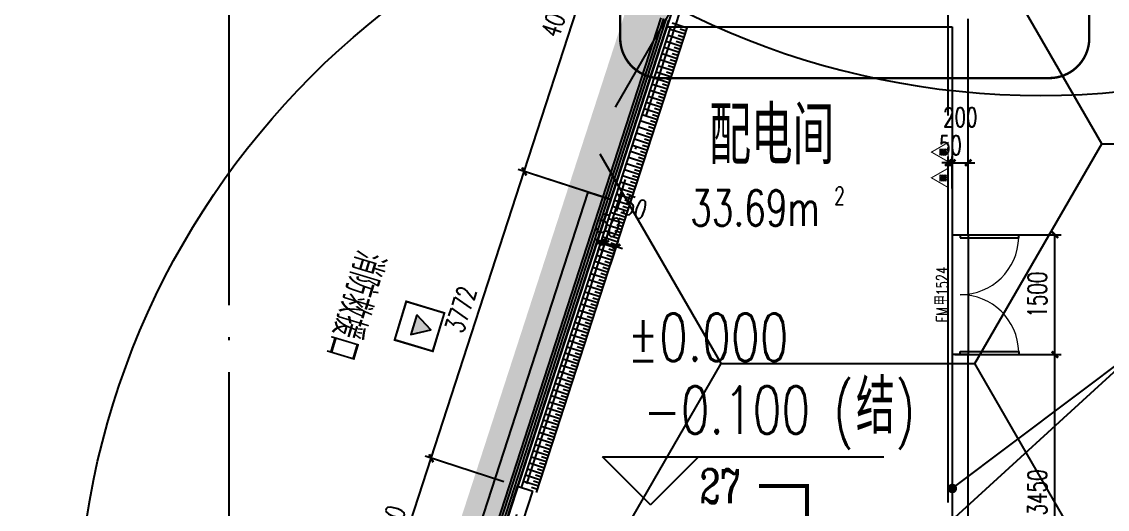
# Model space of a CAD drawing. Extents: x -821772 to -21949, y 506164 to 1049594.
# Drawn here: x -275449 to -261865, y 707585 to 713685 of the extents above; entities that cross this region are included whole.
import ezdxf
from ezdxf.xclip import XClip

# ---------------------------------------------------------------- set-up
doc = ezdxf.new("R2010")
doc.units = 0
doc.header["$LTSCALE"] = 1000
doc.header["$MEASUREMENT"] = 0
doc.header["$XCLIPFRAME"] = 2
for name, pattern in [('10平面20250807_t3$0$DASH', [0.35, 0.25, -0.1]), ('10平面20250807_t3$0$DOTE', [2.42, 2, -0.2, 0.02, -0.2]), ('DASH', [0.35, 0.25, -0.1])]:
    doc.linetypes.add(name, pattern=pattern)
doc.layers.get('Defpoints').update_dxf_attribs({"color": 210})
doc.layers.add('1-防火分区线', color=201, linetype='DASH', lineweight=50)
for name, color, linetype in [('10平面20250807_t3$0$10平面$0$WINDOW_TEXT', 8, 'Continuous'), ('10平面20250807_t3$0$99平面图例外参$0$A-HATCH-2', 8, 'Continuous'), ('10平面20250807_t3$0$A-AXIS-DOTE', 8, '10平面20250807_t3$0$DOTE'), ('10平面20250807_t3$0$A-AXIS-DP', 8, 'Continuous'), ('10平面20250807_t3$0$A-LIN-V', 8, 'Continuous'), ('10平面20250807_t3$0$A-TEXT', 8, 'Continuous'), ('10平面20250807_t3$0$A-WINDOW', 8, 'Continuous'), ('10平面20250807_t3$0$A-防火门窗', 8, 'Continuous'), ('10平面20250807_t3$0$AS-WALL', 8, 'Continuous'), ('10平面20250807_t3$0$AS-结构边线层', 8, 'Continuous'), ('10平面20250807_t3$0$DIM_ELEV', 8, 'Continuous'), ('10平面20250807_t3$0$DIM_SYMB', 8, 'Continuous'), ('10平面20250807_t3$0$PUB_TEXT', 8, 'Continuous'), ('10平面20250807_t3$0$RP-N2-01$0$$0$A-WIND-J', 8, 'Continuous'), ('10平面20250807_t3$0$RP-N2-01$0$A-WIND-J', 8, 'Continuous'), ('10平面20250807_t3$0$SB_ZF消火栓', 10, 'Continuous'), ('10平面20250807_t3$0$建-墙-幕', 8, 'Continuous'), ('10平面20250807_t3$0$建-标高', 8, 'Continuous'), ('PUB_HATCH', 8, 'Continuous')]:
    doc.layers.add(name, color=color, linetype=linetype)
doc.styles.add('10平面20250807_t3$0$10平面$0$_TCH_WINDOW', font='SIMPLEX', dxfattribs={"height": 3.5, "bigfont": 'GBCBIG'})
doc.styles.add('10平面20250807_t3$0$_TCH_DIM', font='SIMPLEX', dxfattribs={"bigfont": 'GBCBIG'})
doc.styles.add('10平面20250807_t3$0$_TCH_DIM_T3', font='SIMPLEX', dxfattribs={"width": 0.705882, "bigfont": 'GBCBIG'})
doc.styles.add('10平面20250807_t3$0$_TCH_LABEL', font='COMPLEX', dxfattribs={"bigfont": 'GBCBIG'})
doc.styles.add('10平面20250807_t3$0$A-AREA', font='SIMPLEX', dxfattribs={"bigfont": 'GBCBIG'})
doc.styles.add('10平面20250807_t3$0$A-STANDARD', font='SIMPLEX', dxfattribs={"bigfont": 'GBCBIG'})
doc.dimstyles.new('10平面20250807_t3$0$_TCH_ARCH&&80', dxfattribs={"dimtxt": 238, "dimasz": 80, "dimexe": 80, "dimexo": 80, "dimgap": 101, "dimtad": 1, "dimdec": 0, "dimzin": 0, "dimdsep": 46, "dimtxsty": '10平面20250807_t3$0$_TCH_DIM_T3', "dimblk": '10平面20250807_t3$0$_ArchTick', "dimcen": 0.09, "dimclrt": 7, "dimazin": 2, "dimtfac": 1, "dimtdec": 0, "dimtix": 1, "dimtmove": 2, "dimatfit": 3, "dimfxl": 0, "dimtolj": 1, "dimtzin": 0, "dimarcsym": 0})

# ---------------------------------------------------------------- blocks, each defined once
blk = doc.blocks.new('10平面20250807_t3$0$dote')
at = {"layer": '10平面20250807_t3$0$A-AXIS-DOTE', "ltscale": 2}
for p, q in [((-52117.8, -264080), (-52117.8, -75950)), ((-43117.8, -169748.9), (-43117.8, -75950))]:
    blk.add_line(p, q, dxfattribs=at)
blk.add_lwpolyline([(-66316.4, -152160.4), (-42470.2, -78666)], dxfattribs=at)
blk = doc.blocks.new('10平面20250807_t3$0$43243')
at = {"layer": '10平面20250807_t3$0$AS-结构边线层'}
blk.add_lwpolyline([(-229294, 723090), (-250514, 723090), (-250514, 722920), (-252354, 722920), (-252354, 722470), (-254454, 722470), (-254454, 722920), (-264361, 722920), (-285754, 656986), (-285754, 639720), (-254454, 639720), (-254454, 640170), (-252354, 640170), (-252354, 639720), (-250514, 639720), (-250514, 639550), (-229294, 639550)], dxfattribs=at)
blk = doc.blocks.new('10平面20250807_t3$0$RP-N2-01$0$$0$xfjy')
at = {"layer": '10平面20250807_t3$0$RP-N2-01$0$$0$A-WIND-J'}
h = blk.add_hatch(color=256, dxfattribs=at)
h.dxf.hatch_style = 1
h.paths.add_polyline_path([(1141876, -26214), (1142135, -26214), (1142005, -25989)])
at = {"layer": '10平面20250807_t3$0$RP-N2-01$0$$0$A-WIND-J', "const_width": 25}
blk.add_lwpolyline([(1141755, -25889), (1141755, -26389), (1142255, -26389), (1142255, -25889)], close=True, dxfattribs=at)
at = {"layer": '10平面20250807_t3$0$RP-N2-01$0$$0$A-WIND-J'}
for points in [[(1141755, -26389), (1142255, -26389), (1142255, -25889), (1141755, -25889)], [(1141876, -26214), (1142135, -26214), (1142005, -25989)]]:
    blk.add_lwpolyline(points, close=True, dxfattribs=at)
blk = doc.blocks.new('10平面20250807_t3$0$RP-N2-01$0$xfjy')
at = {"layer": '10平面20250807_t3$0$RP-N2-01$0$$0$A-WIND-J'}
blk.add_blockref('10平面20250807_t3$0$RP-N2-01$0$$0$xfjy', (0, 0), dxfattribs=at)
blk = doc.blocks.new('10平面20250807_t3$0$1232')
at = {"layer": '10平面20250807_t3$0$RP-N2-01$0$A-WIND-J', "rotation": 253.2410415830264}
blk.add_blockref('10平面20250807_t3$0$RP-N2-01$0$xfjy', (83850, 1795836, 0), dxfattribs=at)
at = {"layer": '10平面20250807_t3$0$A-TEXT', "style": '10平面20250807_t3$0$_TCH_DIM'}
blk.add_text('消防救援口', height=384.1, rotation=253.241, dxfattribs=at).set_placement((-271256, 710851, 0))
blk = doc.blocks.new('10平面20250807_t3$0$3132')
at = {"layer": '10平面20250807_t3$0$DIM_ELEV', "linetype": '10平面20250807_t3$0$DASH', "const_width": 30}
blk.add_lwpolyline([(-267460, 723920), (-262590, 723920, -0.414214), (-262090, 723420), (-262090, 713480, -0.414214), (-262590, 712980), (-267460, 712980, -0.414214), (-267960, 713480), (-267960, 723420, -0.414214)], format="xyb", close=True, dxfattribs=at)
blk = doc.blocks.new('10平面20250807_t3$0$99平面图例外参$0$$LinePat$填挖边坡')
at = {"color": 0}
for p, q in [((0, 0), (0, -1500)), ((300, 0), (300, -600))]:
    blk.add_line(p, q, dxfattribs=at)
at = {"layer": 'Defpoints', "color": 0}
blk.add_point((600, 0), dxfattribs=at)
blk = doc.blocks.new('10平面20250807_t3$0$34242343243')
at = {"layer": '10平面20250807_t3$0$A-LIN-V'}
for p, q in [((-269196, 707857), (-267326, 713620)), ((-269006, 707795), (-267116, 713620))]:
    blk.add_line(p, q, dxfattribs=at)
at = {"layer": '10平面20250807_t3$0$99平面图例外参$0$A-HATCH-2', "color": 203, "xscale": 0.1339363509021489, "yscale": 0.1333333333333333, "zscale": 0.1333333333333333, "rotation": 252.0237134181383}
for p in [(-267121, 713605), (-267170, 713452), (-267146, 713528), (-267220, 713299), (-267195, 713375), (-267270, 713146), (-267245, 713222), (-267294, 713069), (-267344, 712917), (-267319, 712993), (-267394, 712764), (-267369, 712840), (-267443, 712611), (-267418, 712687), (-267493, 712458), (-267468, 712534), (-267518, 712382), (-267567, 712229), (-267542, 712305), (-267617, 712076), (-267592, 712152), (-267666, 711923), (-267642, 711999), (-267691, 711846), (-267741, 711694), (-267716, 711770), (-267790, 711541), (-267766, 711617), (-267840, 711388), (-267815, 711464), (-267890, 711235), (-267865, 711311), (-267914, 711159), (-267964, 711006), (-267939, 711082), (-268014, 710853), (-267989, 710929), (-268063, 710700), (-268038, 710776), (-268088, 710623), (-268138, 710471), (-268113, 710547), (-268187, 710318), (-268162, 710394), (-268237, 710165), (-268212, 710241), (-268286, 710012), (-268262, 710088), (-268311, 709936), (-268361, 709783), (-268336, 709859), (-268410, 709630), (-268386, 709706), (-268460, 709477), (-268435, 709553), (-268485, 709400), (-268534, 709248), (-268510, 709324), (-268584, 709095), (-268559, 709171), (-268634, 708942), (-268609, 709018), (-268658, 708865), (-268708, 708712), (-268683, 708789), (-268758, 708560), (-268733, 708636), (-268807, 708407), (-268782, 708483), (-268857, 708254), (-268832, 708330), (-268882, 708177), (-268931, 708025), (-268906, 708101), (-268981, 707872), (-268956, 707948)]:
    blk.add_blockref('10平面20250807_t3$0$99平面图例外参$0$$LinePat$填挖边坡', p, dxfattribs=at)
blk = doc.blocks.new('10平面20250807_t3$0$A$C5D961328')
at = {"layer": '10平面20250807_t3$0$A-LIN-V', "ltscale": 500}
blk.add_circle((350, 40), 10001, dxfattribs=at)
blk = doc.blocks.new('10平面20250807_t3$0$A$C45D56988')
at = {"layer": '10平面20250807_t3$0$SB_ZF消火栓', "linetype": 'Continuous'}
h = blk.add_hatch(dxfattribs=at)
h.set_pattern_fill('ANSI31', color=256, scale=129.330432, angle=270, style=0)
h.set_pattern_definition([(45, (-18467.836, -6006.072), (11.431303, -11.431303), [])])
h.paths.add_polyline_path([(170, 29), (170, 113), (95, 113), (95, 29)])
h = blk.add_hatch(dxfattribs=at)
h.set_pattern_fill('ANSI31', color=256, scale=129.330432, angle=270, style=0)
h.set_pattern_definition([(45, (-18145.295, -6006.072), (11.431303, -11.431303), [])])
h.paths.add_polyline_path([(492, 29), (492, 113), (418, 113), (418, 29)])
for points, const_width in [([(254, 6), (133, 217), (11, 6), (254, 6), (133, 217)], 12.9), ([(576, 6), (455, 217), (334, 6), (576, 6), (455, 217)], 12.9), ([(170, 29), (170, 113), (95, 113), (95, 29), (170, 29)], 7.76), ([(492, 29), (492, 113), (418, 113), (418, 29), (492, 29)], 7.76)]:
    blk.add_lwpolyline(points, dxfattribs=dict(at, const_width=const_width))
blk = doc.blocks.new('10平面20250807_t3$0$234243242332')
at = {"layer": '10平面20250807_t3$0$SB_ZF消火栓', "xscale": -1, "rotation": 180}
blk.add_blockref('10平面20250807_t3$0$A$C5D961328', (-263045, 722804), dxfattribs=at)
at = {"layer": '10平面20250807_t3$0$SB_ZF消火栓'}
for name, p, rotation in [('10平面20250807_t3$0$A$C5D961328', (-264404, 705970), 180), ('10平面20250807_t3$0$A$C45D56988', (-263848, 711599), 90)]:
    blk.add_blockref(name, p, dxfattribs=dict(at, rotation=rotation))
blk = doc.blocks.new('10平面20250807_t3$0$_ArchTick')
at = {"color": 0, "linetype": 'ByBlock', "const_width": 0.4}
blk.add_lwpolyline([(-0.5, -0.5), (0.5, 0.5)], dxfattribs=at)
blk = doc.blocks.new('*D11356')
at = {"layer": '10平面20250807_t3$0$A-AXIS-DP', "color": 0, "lineweight": -2}
for p, q in [((-268197, 710935), (-268273, 710959)), ((-268271, 710706), (-268173, 711011)), ((-268224, 710691), (-268125, 710995)), ((-268197, 710935), (-268150, 710919)), ((-268150, 710919), (-268074, 710894))]:
    blk.add_line(p, q, dxfattribs=at)
at = {"layer": 'Defpoints', "color": 0}
for p in [(-268150, 710919), (-268296, 710630), (-268249, 710615)]:
    blk.add_point(p, dxfattribs=at)
at = {"layer": '10平面20250807_t3$0$A-AXIS-DP', "color": 0, "lineweight": -2, "xscale": 80, "yscale": 80, "zscale": 80}
for p, rotation in [((-268197, 710935), 342.0237134181228), ((-268150, 710919), 162.0237134181229)]:
    blk.add_blockref('10平面20250807_t3$0$_ArchTick', p, dxfattribs=dict(at, rotation=rotation))
at = {"layer": '10平面20250807_t3$0$A-AXIS-DP', "color": 7, "insert": (-268106, 711136), "char_height": 238, "attachment_point": 5, "rotation": 342.0237, "style": '10平面20250807_t3$0$_TCH_DIM_T3'}
blk.add_mtext('\\A1;50', dxfattribs=at)
blk = doc.blocks.new('*D11357')
at = {"layer": '10平面20250807_t3$0$A-AXIS-DP', "color": 0, "lineweight": -2}
for p, q in [((-268150, 710919), (-268226, 710944)), ((-268224, 710691), (-268125, 710995)), ((-268150, 710919), (-268007, 710873)), ((-268081, 710644), (-267982, 710949)), ((-268007, 710873), (-267931, 710848))]:
    blk.add_line(p, q, dxfattribs=at)
at = {"layer": 'Defpoints', "color": 0}
for p in [(-268007, 710873), (-268249, 710615), (-268106, 710568)]:
    blk.add_point(p, dxfattribs=at)
at = {"layer": '10平面20250807_t3$0$A-AXIS-DP', "color": 0, "lineweight": -2, "xscale": 80, "yscale": 80, "zscale": 80}
for p, rotation in [((-268150, 710919), 342.0237134181606), ((-268007, 710873), 162.0237134181606)]:
    blk.add_blockref('10平面20250807_t3$0$_ArchTick', p, dxfattribs=dict(at, rotation=rotation))
at = {"layer": '10平面20250807_t3$0$A-AXIS-DP', "color": 7, "insert": (-267842, 711382), "char_height": 238, "attachment_point": 5, "rotation": 342.0237, "style": '10平面20250807_t3$0$_TCH_DIM_T3'}
blk.add_mtext('\\A1;150', dxfattribs=at)
blk = doc.blocks.new('*D11585')
at = {"layer": '10平面20250807_t3$0$A-AXIS-DP', "color": 0, "lineweight": -2}
for p, q in [((-263854, 711600), (-263854, 712000)), ((-263804, 711600), (-263804, 712000)), ((-263854, 711920), (-263934, 711920)), ((-263854, 711920), (-263804, 711920)), ((-263804, 711920), (-263724, 711920))]:
    blk.add_line(p, q, dxfattribs=at)
at = {"layer": 'Defpoints', "color": 0}
for p in [(-263804, 711920), (-263854, 711520), (-263804, 711520)]:
    blk.add_point(p, dxfattribs=at)
at = {"layer": '10平面20250807_t3$0$A-AXIS-DP', "color": 0, "lineweight": -2, "xscale": 80, "yscale": 80, "zscale": 80}
blk.add_blockref('10平面20250807_t3$0$_ArchTick', (-263854, 711920), dxfattribs=at)
at = {"layer": '10平面20250807_t3$0$A-AXIS-DP', "color": 0, "lineweight": -2, "xscale": 80, "yscale": 80, "zscale": 80, "rotation": 180}
blk.add_blockref('10平面20250807_t3$0$_ArchTick', (-263804, 711920), dxfattribs=at)
at = {"layer": '10平面20250807_t3$0$A-AXIS-DP', "color": 7, "insert": (-263829, 712140), "char_height": 238, "attachment_point": 5, "style": '10平面20250807_t3$0$_TCH_DIM_T3'}
blk.add_mtext('\\A1;50', dxfattribs=at)
blk = doc.blocks.new('*D11586')
at = {"layer": '10平面20250807_t3$0$A-AXIS-DP', "color": 0, "lineweight": -2}
for p, q in [((-263804, 711600), (-263804, 712000)), ((-263604, 711600), (-263604, 712000)), ((-263804, 711920), (-263884, 711920)), ((-263804, 711920), (-263604, 711920)), ((-263604, 711920), (-263524, 711920))]:
    blk.add_line(p, q, dxfattribs=at)
at = {"layer": 'Defpoints', "color": 0}
for p in [(-263604, 711920), (-263804, 711520), (-263604, 711520)]:
    blk.add_point(p, dxfattribs=at)
at = {"layer": '10平面20250807_t3$0$A-AXIS-DP', "color": 0, "lineweight": -2, "xscale": 80, "yscale": 80, "zscale": 80}
blk.add_blockref('10平面20250807_t3$0$_ArchTick', (-263804, 711920), dxfattribs=at)
at = {"layer": '10平面20250807_t3$0$A-AXIS-DP', "color": 0, "lineweight": -2, "xscale": 80, "yscale": 80, "zscale": 80, "rotation": 180}
blk.add_blockref('10平面20250807_t3$0$_ArchTick', (-263604, 711920), dxfattribs=at)
at = {"layer": '10平面20250807_t3$0$A-AXIS-DP', "color": 7, "insert": (-263704, 712490), "char_height": 238, "attachment_point": 5, "style": '10平面20250807_t3$0$_TCH_DIM_T3'}
blk.add_mtext('\\A1;200', dxfattribs=at)
blk = doc.blocks.new('*D11960')
at = {"layer": '10平面20250807_t3$0$A-AXIS-DP', "color": 0, "lineweight": -2}
for p, q in [((-263774, 711020), (-262440, 711020)), ((-262520, 709520), (-262520, 711020)), ((-263774, 709520), (-262440, 709520))]:
    blk.add_line(p, q, dxfattribs=at)
at = {"layer": 'Defpoints', "color": 0}
for p in [(-263854, 711020), (-262520, 711020), (-263854, 709520)]:
    blk.add_point(p, dxfattribs=at)
at = {"layer": '10平面20250807_t3$0$A-AXIS-DP', "color": 0, "lineweight": -2, "xscale": 80, "yscale": 80, "zscale": 80}
for p, rotation in [((-262520, 711020), 90), ((-262520, 709520), 270)]:
    blk.add_blockref('10平面20250807_t3$0$_ArchTick', p, dxfattribs=dict(at, rotation=rotation))
at = {"layer": '10平面20250807_t3$0$A-AXIS-DP', "color": 7, "insert": (-262740, 710270), "char_height": 238, "attachment_point": 5, "rotation": 90, "style": '10平面20250807_t3$0$_TCH_DIM_T3'}
blk.add_mtext('\\A1;1500', dxfattribs=at)
blk = doc.blocks.new('*D11961')
at = {"layer": '10平面20250807_t3$0$A-AXIS-DP', "color": 0, "lineweight": -2}
for p, q in [((-263774, 709520), (-262440, 709520)), ((-262520, 706070), (-262520, 709520)), ((-263774, 706070), (-262440, 706070))]:
    blk.add_line(p, q, dxfattribs=at)
at = {"layer": 'Defpoints', "color": 0}
for p in [(-263854, 709520), (-262520, 709520), (-263854, 706070)]:
    blk.add_point(p, dxfattribs=at)
at = {"layer": '10平面20250807_t3$0$A-AXIS-DP', "color": 0, "lineweight": -2, "xscale": 80, "yscale": 80, "zscale": 80}
for p, rotation in [((-262520, 709520), 90), ((-262520, 706070), 270)]:
    blk.add_blockref('10平面20250807_t3$0$_ArchTick', p, dxfattribs=dict(at, rotation=rotation))
at = {"layer": '10平面20250807_t3$0$A-AXIS-DP', "color": 7, "insert": (-262740, 707795), "char_height": 238, "attachment_point": 5, "rotation": 90, "style": '10平面20250807_t3$0$_TCH_DIM_T3'}
blk.add_mtext('\\A1;3450', dxfattribs=at)
blk = doc.blocks.new('*D12358')
at = {"layer": '10平面20250807_t3$0$A-AXIS-DP', "color": 0, "lineweight": -2}
for p, q in [((-269161, 711812), (-267927, 715616)), ((-266845, 715265), (-268003, 715641)), ((-268079, 711461), (-269237, 711836))]:
    blk.add_line(p, q, dxfattribs=at)
at = {"layer": 'Defpoints', "color": 0}
for p in [(-267927, 715616), (-266769, 715241), (-268003, 711436)]:
    blk.add_point(p, dxfattribs=at)
at = {"layer": '10平面20250807_t3$0$A-AXIS-DP', "color": 0, "lineweight": -2, "xscale": 80, "yscale": 80, "zscale": 80}
for p, rotation in [((-267927, 715616), 72.02371341813716), ((-269161, 711812), 252.0237134181372)]:
    blk.add_blockref('10平面20250807_t3$0$_ArchTick', p, dxfattribs=dict(at, rotation=rotation))
at = {"layer": '10平面20250807_t3$0$A-AXIS-DP', "color": 7, "insert": (-268753, 713782), "char_height": 238, "attachment_point": 5, "rotation": 72.0237, "style": '10平面20250807_t3$0$_TCH_DIM_T3'}
blk.add_mtext('\\A1;4000', dxfattribs=at)
blk = doc.blocks.new('*D12363')
at = {"layer": '10平面20250807_t3$0$A-AXIS-DP', "color": 0, "lineweight": -2}
for p, q in [((-270943, 706321), (-270325, 708223)), ((-269415, 707928), (-270401, 708248)), ((-270032, 706026), (-271019, 706346))]:
    blk.add_line(p, q, dxfattribs=at)
at = {"layer": 'Defpoints', "color": 0}
for p in [(-270325, 708223), (-269339, 707903), (-269956, 706001)]:
    blk.add_point(p, dxfattribs=at)
at = {"layer": '10平面20250807_t3$0$A-AXIS-DP', "color": 0, "lineweight": -2, "xscale": 80, "yscale": 80, "zscale": 80}
for p, rotation in [((-270325, 708223), 72.02371341813688), ((-270943, 706321), 252.0237134181369)]:
    blk.add_blockref('10平面20250807_t3$0$_ArchTick', p, dxfattribs=dict(at, rotation=rotation))
at = {"layer": '10平面20250807_t3$0$A-AXIS-DP', "color": 7, "insert": (-270843, 707340), "char_height": 238, "attachment_point": 5, "rotation": 72.0237, "style": '10平面20250807_t3$0$_TCH_DIM_T3'}
blk.add_mtext('\\A1;2000', dxfattribs=at)
blk = doc.blocks.new('*D12364')
at = {"layer": '10平面20250807_t3$0$A-AXIS-DP', "color": 0, "lineweight": -2}
for p, q in [((-270325, 708223), (-269161, 711812)), ((-268250, 711516), (-269237, 711836)), ((-269415, 707928), (-270401, 708248))]:
    blk.add_line(p, q, dxfattribs=at)
at = {"layer": 'Defpoints', "color": 0}
for p in [(-269161, 711812), (-268174, 711491), (-269339, 707903)]:
    blk.add_point(p, dxfattribs=at)
at = {"layer": '10平面20250807_t3$0$A-AXIS-DP', "color": 0, "lineweight": -2, "xscale": 80, "yscale": 80, "zscale": 80}
for p, rotation in [((-269161, 711812), 72.02371341813618), ((-270325, 708223), 252.0237134181362)]:
    blk.add_blockref('10平面20250807_t3$0$_ArchTick', p, dxfattribs=dict(at, rotation=rotation))
at = {"layer": '10平面20250807_t3$0$A-AXIS-DP', "color": 7, "insert": (-269953, 710085), "char_height": 238, "attachment_point": 5, "rotation": 72.0237, "style": '10平面20250807_t3$0$_TCH_DIM_T3'}
blk.add_mtext('\\A1;3772', dxfattribs=at)
blk = doc.blocks.new('10平面20250807_t3$0$10平面$0$$DorLib2D$00000002')
for p, q in [((-0.5, 0), (-0.5, 0.4875)), ((-0.475, 0.4875), (-0.5, 0.4875)), ((-0.475, 0), (-0.475, 0.4875)), ((0.475, 0), (0.475, 0.4875)), ((0.475, 0.4875), (0.5, 0.4875)), ((0.5, 0), (0.5, 0.4875)), ((-0.5, 0), (-0.475, 0)), ((0.5, 0), (0.475, 0))]:
    blk.add_line(p, q)
at = {"lineweight": 13}
for centre, start, end in [((-0.4875, 0), 0, 88.53072), ((0.4875, 0), 91.46928, 180)]:
    blk.add_arc(centre, 0.4875, start, end, dxfattribs=at)
blk = doc.blocks.new('10平面20250807_t3')
at = {"layer": '10平面20250807_t3$0$A-LIN-V'}
blk.add_lwpolyline([(-286054.2, 654570), (-286054.2, 657017.5), (-268359.9, 711551.6), (-268074.6, 711459)], dxfattribs=at)
at = {"layer": '10平面20250807_t3$0$A-防火门窗'}
for p, q in [((-263804.2, 711020), (-263804.2, 709520)), ((-263604.2, 711020), (-263604.2, 709520))]:
    blk.add_line(p, q, dxfattribs=at)
at = {"layer": '10平面20250807_t3$0$AS-WALL'}
for p, q in [((-267378.5, 713620), (-263804.2, 713620)), ((-263804.2, 713620), (-263804.2, 711020)), ((-263604.2, 711020), (-263604.2, 713720)), ((-263804.2, 711020), (-263604.2, 711020)), ((-263604.2, 709520), (-263804.2, 709520)), ((-263804.2, 709520), (-263804.2, 706170)), ((-263604.2, 705970), (-263604.2, 709520)), ((-269860.7, 705970), (-269243.4, 707872.4)), ((-269650.4, 705970), (-269053.2, 707810.6)), ((-269243.4, 707872.4), (-269053.2, 707810.6))]:
    blk.add_line(p, q, dxfattribs=at)
at = {"layer": '10平面20250807_t3$0$DIM_SYMB'}
for p in [(-265210, 706170), (-263804.2, 707845)]:
    blk.add_line(p, (-261380, 709670), dxfattribs=at)
at = {"layer": '10平面20250807_t3$0$DIM_SYMB', "const_width": 50}
blk.add_lwpolyline([(-266223.3, 707875.5), (-265623.3, 707875.5), (-265623.3, 706875.5)], dxfattribs=at)
at = {"layer": '10平面20250807_t3$0$DIM_SYMB', "const_width": 60}
blk.add_lwpolyline([(-263828.2, 707827, 1), (-263780.2, 707863, 1)], format="xyb", close=True, dxfattribs=at)
at = {"layer": '10平面20250807_t3$0$建-墙-幕'}
for p, q in [((-275282, 689585.4), (-267446.2, 713735.4)), ((-275250.3, 689575.1), (-267414.5, 713725.1)), ((-275218.6, 689564.9), (-267382.8, 713714.9)), ((-275186.9, 689554.6), (-267351.1, 713704.6))]:
    blk.add_line(p, q, dxfattribs=at)
at = {"layer": '10平面20250807_t3$0$建-标高'}
for p, q in [((-267580, 707639.1), (-268180, 708239.1)), ((-268180, 708239.1), (-264660, 708239.1)), ((-267580, 707639.1), (-266980, 708239.1))]:
    blk.add_line(p, q, dxfattribs=at)
blk.add_blockref('10平面20250807_t3$0$1232', (0, 0))
at = {"layer": '10平面20250807_t3$0$A-AXIS-DP'}
blk.add_blockref('10平面20250807_t3$0$3132', (0, 0), dxfattribs=at)
at = {"layer": '10平面20250807_t3$0$A-WINDOW'}
blk.add_blockref('10平面20250807_t3$0$43243', (0, 0), dxfattribs=at)
at = {"layer": '10平面20250807_t3$0$A-防火门窗', "xscale": 1500, "yscale": 1500, "zscale": 199.9999999999998, "rotation": 269.9999999997816}
blk.add_blockref('10平面20250807_t3$0$10平面$0$$DorLib2D$00000002', (-263704.2, 710270), dxfattribs=at)
at = {"layer": '10平面20250807_t3$0$AS-WALL'}
blk.add_blockref('10平面20250807_t3$0$dote', (-220736.4, 804820), dxfattribs=at)
at = {"layer": '10平面20250807_t3$0$DIM_SYMB'}
blk.add_blockref('10平面20250807_t3$0$34242343243', (0, 0), dxfattribs=at)
at = {"layer": '10平面20250807_t3$0$SB_ZF消火栓', "linetype": 'Continuous'}
blk.add_blockref('10平面20250807_t3$0$234243242332', (0, 0), dxfattribs=at)
at = {"layer": '10平面20250807_t3$0$10平面$0$WINDOW_TEXT', "style": '10平面20250807_t3$0$10平面$0$_TCH_WINDOW', "width": 0.705882}
for s, p in [('1524', (-263854.2, 710258.9)), ('FM', (-263854.2, 709926.1))]:
    blk.add_text(s, height=148.75, rotation=90, dxfattribs=at).set_placement(p)
at = {"layer": '10平面20250807_t3$0$10平面$0$WINDOW_TEXT', "style": '10平面20250807_t3$0$10平面$0$_TCH_WINDOW'}
blk.add_text('甲', height=168.8, rotation=90, dxfattribs=at).set_placement((-263854.2, 710136.1))
at = {"layer": '10平面20250807_t3$0$A-防火门窗', "style": '10平面20250807_t3$0$A-AREA'}
blk.add_text('配电间', height=723.4, dxfattribs=at).set_placement((-266844.1, 711900))
at = {"layer": '10平面20250807_t3$0$A-防火门窗', "style": '10平面20250807_t3$0$A-AREA', "width": 0.705882}
for s, height, p in [('33.69m', 446.25, (-267082.5, 711132.2)), ('2', 223.1, (-265282.5, 711394.7))]:
    blk.add_text(s, height=height, dxfattribs=at).set_placement(p)
at = {"layer": '10平面20250807_t3$0$PUB_TEXT', "width": 0.705882}
for s, height, style, p in [('%%P0.000', 595, '10平面20250807_t3$0$A-STANDARD', (-267870, 709440)), ('-0.100', 595, '10平面20250807_t3$0$A-STANDARD', (-267670, 708530)), ('(', 595, '10平面20250807_t3$0$A-STANDARD', (-265290, 708530)), (')', 595, '10平面20250807_t3$0$A-STANDARD', (-264518.5, 708530)), ('27', 425, '10平面20250807_t3$0$_TCH_LABEL', (-266966.2, 707663))]:
    blk.add_text(s, height=height, dxfattribs=dict(at, style=style)).set_placement(p)
at = {"layer": '10平面20250807_t3$0$PUB_TEXT', "style": '10平面20250807_t3$0$A-STANDARD'}
blk.add_text('结', height=675.2, dxfattribs=at).set_placement((-265010, 708530))
at = {"layer": '10平面20250807_t3$0$A-AXIS-DP'}
for p1, p2, distance, picture, middle in [((-268003.1, 711435.8), (-266768.6, 715240.6), 1217.5, '*D12358', (-268753.2, 713781.8)), ((-263854.2, 711520), (-263804.2, 711520), 400, '*D11585', (-263829.2, 712140)), ((-269338.5, 707903.2), (-268174.3, 711491.4), 1037.5, '*D12364', (-269952.5, 710085.4)), ((-268296.1, 710630.1), (-268248.5, 710614.7), 320, '*D11356', (-268105.6, 711136.1)), ((-263854.2, 709520), (-263854.2, 711020), -1334.2, '*D11960', (-262740, 710270)), ((-263854.2, 706070), (-263854.2, 709520), -1334.2, '*D11961', (-262740, 707795)), ((-269955.8, 706000.9), (-269338.5, 707903.2), 1037.5, '*D12363', (-270843.3, 707340.1))]:
    dim = blk.add_aligned_dim(p1=p1, p2=p2, distance=distance, dimstyle='10平面20250807_t3$0$_TCH_ARCH&&80', dxfattribs=at)
    dim.commit()
    dim.dimension.update_dxf_attribs({"geometry": picture, "text_midpoint": middle})
for base, p1, p2, angle, picture, middle in [((-263604.2, 711920), (-263804.2, 711520), (-263604.2, 711520), 360, '*D11586', (-263704.2, 712490)), ((-268007.1, 710872.8), (-268248.5, 710614.7), (-268105.8, 710568.4), 342.02371, '*D11357', (-267841.9, 711382))]:
    dim = blk.add_linear_dim(base=base, p1=p1, p2=p2, angle=angle, dimstyle='10平面20250807_t3$0$_TCH_ARCH&&80', dxfattribs=at)
    dim.commit()
    dim.dimension.update_dxf_attribs({"geometry": picture, "text_midpoint": middle, "dimtype": 129})

msp = doc.modelspace()

# ---------------------------------------------------------------- block references
at = {"ltscale": 100}
ref = msp.add_blockref('10平面20250807_t3', (0, 0), dxfattribs=at)
XClip(ref).set_block_clipping_path([(-386212.6353242097, 506163.79756496), (-21948.7593967821, 884998.2285294847)])

# ---------------------------------------------------------------- next in the draw order: hatches: boundary and pattern name
at = {"layer": 'PUB_HATCH', "ltscale": 5000}
h = msp.add_hatch(dxfattribs=at)
h.set_pattern_fill('HONEY', color=8, scale=2000)
h.set_pattern_definition([(0, (0, 0), (4762.5, 2749.63), [3175, -6350]), (120, (0, 0), (-4762.499, 2749.631), [3175, -6350]), (60, (0, 0), (0.0006, 5499.261), [-6350, 3175])])
h.paths.add_polyline_path([(-198854.2, 639470), (-198854.2, 639970), (-200254.2, 639970), (-200254.2, 639470), (-252854.2, 639470), (-252854.2, 639970), (-254254.2, 639970), (-254254.2, 639470), (-286054.2, 639470), (-286054.2, 657033.3), (-264595.3, 723170), (-254254.2, 723170), (-254254.2, 722670), (-252854.2, 722670), (-252854.2, 723170), (-200254.2, 723170), (-200254.2, 722670), (-198854.2, 722670), (-198854.2, 723170), (-146254.2, 723170), (-146254.2, 722670), (-144854.2, 722670), (-144854.2, 723170), (-128054.2, 723170), (-128054.2, 639470), (-144854.2, 639470), (-144854.2, 639970), (-146254.2, 639970), (-146254.2, 639470)])

# ---------------------------------------------------------------- next in the draw order: linework, layer by layer
at = {"layer": '1-防火分区线', "color": 1, "linetype": 'DASH', "ltscale": 5, "const_width": 500}
msp.add_lwpolyline([(-146254.2, 639470), (-198854.2, 639470), (-198854.2, 639970), (-200254.2, 639970), (-200254.2, 639470), (-252854.2, 639470), (-252854.2, 639970), (-254254.2, 639970), (-254254.2, 639470), (-286054.2, 639470), (-286054.2, 657033.3), (-264595.3, 723170), (-264595.3, 723170), (-254254.2, 723170), (-254254.2, 722670), (-252854.2, 722670), (-252854.2, 723170), (-200254.2, 723170), (-200254.2, 722670), (-198854.2, 722670), (-198854.2, 723170), (-146254.2, 723170)], dxfattribs=at)

doc.saveas('drawing.dxf')
